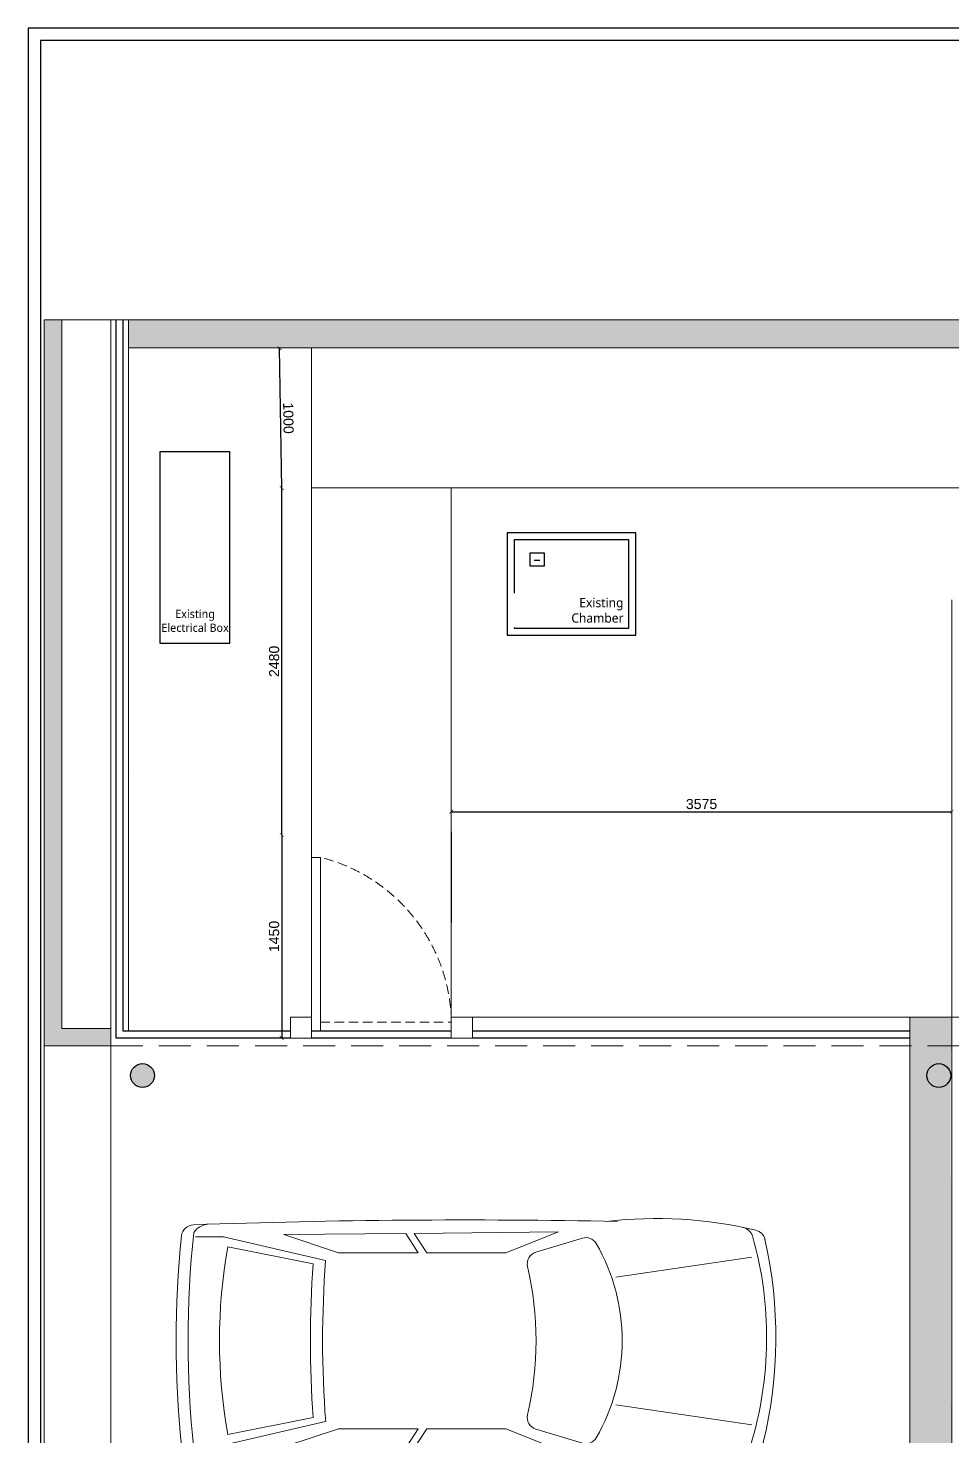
# Model space of a CAD drawing. Header units: millimetres. Extents: x 922141 to 965068, y 34629 to 256118.
# Drawn here: x 924375 to 930969, y 173463 to 183513 of the extents above; entities that cross this region are included whole.
import ezdxf

# ---------------------------------------------------------------- set-up
doc = ezdxf.new("R2010")
doc.units = ezdxf.units.MM
doc.header["$PDMODE"] = 35
doc.linetypes.add('DASHED', pattern=[19.05, 12.7, -6.35])
doc.linetypes.add('DASHED2', pattern=[0.375, 0.25, -0.125])
doc.layers.get('0').update_dxf_attribs({"plot": 0})
doc.layers.get('Defpoints').update_dxf_attribs({"color": 6})
for name, color, linetype, lineweight in [('MCA__ ARREDO', 133, 'Continuous', 5), ('MCA__ FINESTRE', 111, 'Continuous', 5), ('MCA__ LANDSCAPE', 136, 'Continuous', 5), ('MCA__ LAYOUT TESTO', 6, 'Continuous', 5), ('MCA__ MURI ESISTENTI SEZIONATI', 30, 'Continuous', 30), ('MCA__ SCALE', 154, 'Continuous', 18)]:
    doc.layers.add(name, color=color, linetype=linetype, lineweight=lineweight)
for name, color, linetype in [('MCA__ FACCIATA', 140, 'Continuous'), ('MCA__ PISCINA ELEV.', 91, 'Continuous'), ('TEXT200', 7, 'Continuous')]:
    doc.layers.add(name, color=color, linetype=linetype)
doc.styles.get("Standard").update_dxf_attribs({"font": 'arial.ttf'})
doc.dimstyles.new('ISO-25', dxfattribs={"dimtxt": 250, "dimasz": 20, "dimexe": 1.25, "dimexo": 0.625, "dimtad": 1, "dimdec": 1, "dimrnd": 5, "dimtxsty": 'Standard', "dimcen": 2.5, "dimadec": 0, "dimazin": 0, "dimtfac": 1, "dimtdec": 1, "dimtmove": 0, "dimatfit": 3, "dimfxl": 1, "dimarcsym": 0})

# ---------------------------------------------------------------- blocks, each defined once
blk = doc.blocks.new('yu')
at = {"layer": 'MCA__ LANDSCAPE'}
for p, q in [((625083, 431371), (624883, 431371)), ((625811, 431203), (625083, 431371)), ((625514, 431388), (626384, 431394)), ((625904, 431258), (625514, 431388)), ((626473, 431258), (626384, 431394)), ((626444, 431395), (627475, 431408)), ((626534, 431258), (626444, 431395)), ((627475, 431408), (627098, 431258)), ((627646, 431362), (627312, 431261)), ((625114, 431299), (625724, 431178)), ((626473, 431258), (625904, 431258)), ((627098, 431258), (626534, 431258)), ((628855, 431226), (627884, 431084)), ((628855, 430028), (627884, 430171)), ((625812, 430053), (625083, 429885)), ((625114, 429960), (625724, 430081)), ((625904, 430000), (625514, 429871)), ((626473, 430000), (625904, 430000)), ((626473, 430000), (626384, 429864)), ((626534, 430000), (626444, 429863)), ((627098, 430000), (626534, 430000)), ((627475, 429851), (627098, 430000)), ((627646, 429898), (627312, 429999)), ((625083, 429885), (624883, 429885)), ((625514, 429871), (626384, 429864)), ((626444, 429863), (627475, 429851))]:
    blk.add_line(p, q, dxfattribs=at)
for centre, radius, start, end in [((624872, 431368), 89.6, 92.1119, 173.4899), ((626819, 375925), 55567, 88.8902, 92.0123), ((624981, 431331), 131, 94.3987, 147.5288), ((628169, 428407), 3095, 76.6607, 96.5655), ((632195, 430630), 7450, 174.2342, 185.7658), ((632224, 430630), 7394, 174.0142, 185.9858), ((627670, 431280), 85.7, 31.1455, 106.7984), ((628773, 431351), 89.6, 17.8179, 78.3942), ((626299, 430653), 2661, 343.0347, 15.8141), ((628862, 431331), 89.6, 14.3452, 76.6607), ((625833, 430653), 3193, 346.3976, 12.667), ((628799, 430630), 3745, 169.6897, 190.3103), ((627337, 431179), 85.7, 106.7984, 193.6631), ((626537, 430630), 1392, 330.0774, 29.9226), ((633199, 430630), 7496, 175.7971, 184.2029), ((633248, 430630), 7458, 175.5919, 184.4407), ((624949, 430630), 2365, 347.0683, 12.9317), ((627337, 430081), 85.7, 166.3369, 253.2016), ((624872, 429892), 89.6, 186.5101, 267.8881), ((624981, 429930), 131, 212.4712, 265.6013), ((627670, 429980), 85.7, 253.2016, 328.8545), ((628759, 429906), 89.6, 281.3249, 340.8826), ((628851, 429926), 89.6, 283.1156, 344.5941), ((626819, 485335), 55567, 267.9877, 271.1098), ((628169, 432853), 3095, 263.4345, 283.1156)]:
    blk.add_arc(centre, radius, start, end, dxfattribs=at)
blk = doc.blocks.new('_ArchTick')
at = {"color": 0, "linetype": 'ByBlock', "const_width": 0.15}
blk.add_lwpolyline([(-0.5, -0.5), (0.5, 0.5)], dxfattribs=at)
blk = doc.blocks.new('*D72')
at = {"layer": 'Defpoints', "color": 0, "transparency": 16777216}
for p in [(930969, 177919), (927396, 177753), (930969, 177753)]:
    blk.add_point(p, dxfattribs=at)
at = {"layer": 'MCA__ FACCIATA', "color": 0, "lineweight": -2, "transparency": 16777216}
blk.add_line((927396, 177919), (930969, 177919), dxfattribs=at)
at = {"layer": 'MCA__ FACCIATA', "color": 0, "lineweight": -2, "transparency": 16777216, "xscale": 27, "yscale": 27, "zscale": 27}
for p, rotation in [((927396, 177919), 179.9986666182885), ((930969, 177919), 359.9986666182885)]:
    blk.add_blockref('_ArchTick', p, dxfattribs=dict(at, rotation=rotation))
at = {"layer": 'MCA__ FACCIATA', "color": 0, "lineweight": 0, "transparency": 16777216, "insert": (929182, 177973), "char_height": 72, "attachment_point": 5, "rotation": 359.9987}
blk.add_mtext('3575', dxfattribs=at)
blk = doc.blocks.new('*D127')
at = {"layer": 'Defpoints', "color": 0, "transparency": 16777216}
for p in [(926185, 180231), (926397, 180231), (926397, 177753)]:
    blk.add_point(p, dxfattribs=at)
at = {"layer": 'MCA__ FACCIATA', "color": 0, "lineweight": -2, "transparency": 16777216}
blk.add_line((926185, 177753), (926185, 180231), dxfattribs=at)
at = {"layer": 'MCA__ FACCIATA', "color": 0, "lineweight": -2, "transparency": 16777216, "xscale": 27, "yscale": 27, "zscale": 27}
for p, rotation in [((926185, 180231), 90), ((926185, 177753), 270)]:
    blk.add_blockref('_ArchTick', p, dxfattribs=dict(at, rotation=rotation))
at = {"layer": 'MCA__ FACCIATA', "color": 0, "lineweight": 0, "transparency": 16777216, "insert": (926131, 178992), "char_height": 72, "attachment_point": 5, "rotation": 90}
blk.add_mtext('2480', dxfattribs=at)
blk = doc.blocks.new('*D128')
at = {"layer": 'Defpoints', "color": 0, "transparency": 16777216}
for p in [(926169, 181228), (926380, 181231), (926397, 180231)]:
    blk.add_point(p, dxfattribs=at)
at = {"layer": 'MCA__ FACCIATA', "color": 0, "lineweight": -2, "transparency": 16777216}
blk.add_line((926185, 180228), (926169, 181228), dxfattribs=at)
at = {"layer": 'MCA__ FACCIATA', "color": 0, "lineweight": -2, "transparency": 16777216, "xscale": 27, "yscale": 27, "zscale": 27}
for p, rotation in [((926169, 181228), 90.94095515462898), ((926185, 180228), 270.940955154629)]:
    blk.add_blockref('_ArchTick', p, dxfattribs=dict(at, rotation=rotation))
at = {"layer": 'MCA__ FACCIATA', "color": 0, "lineweight": 0, "transparency": 16777216, "insert": (926232, 180729), "char_height": 72, "attachment_point": 5, "rotation": 270.941}
blk.add_mtext('1000', dxfattribs=at)
blk = doc.blocks.new('*D129')
at = {"layer": 'Defpoints', "color": 0, "transparency": 16777216}
for p in [(926397, 177753), (926185, 176303), (926397, 176303)]:
    blk.add_point(p, dxfattribs=at)
at = {"layer": 'MCA__ FACCIATA', "color": 0, "lineweight": -2, "transparency": 16777216}
blk.add_line((926185, 177753), (926185, 176303), dxfattribs=at)
at = {"layer": 'MCA__ FACCIATA', "color": 0, "lineweight": -2, "transparency": 16777216, "xscale": 27, "yscale": 27, "zscale": 27}
for p, rotation in [((926185, 177753), 90), ((926185, 176303), 270)]:
    blk.add_blockref('_ArchTick', p, dxfattribs=dict(at, rotation=rotation))
at = {"layer": 'MCA__ FACCIATA', "color": 0, "lineweight": 0, "transparency": 16777216, "insert": (926131, 177028), "char_height": 72, "attachment_point": 5, "rotation": 90}
blk.add_mtext('1450', dxfattribs=at)

msp = doc.modelspace()

# ---------------------------------------------------------------- hatches: boundary and pattern name
at = {"layer": 'MCA__ LANDSCAPE'}
h = msp.add_hatch(color=256, dxfattribs=at)
h.dxf.hatch_style = 1
h.paths.add_polyline_path([(924965.41, 176246.41), (924489.07, 176246.41), (924489.07, 181431.2), (924614.07, 181431.2), (924614.07, 176371.41), (924965.41, 176371.41)])
h = msp.add_hatch(color=256, dxfattribs=at)
h.dxf.hatch_style = 1
h.paths.add_polyline_path([(935724.83, 181231.2), (953752.43, 181231.2), (953752.43, 181431.2), (935724.83, 181431.2)])
h.paths.add_polyline_path([(925090.41, 181231.2), (935724.83, 181231.2), (935724.83, 181431.2), (925090.41, 181431.2)])
h = msp.add_hatch(color=256, dxfattribs=at)
h.dxf.hatch_style = 1
h.paths.add_polyline_path([(925276.09, 176035.16, 1), (925106.09, 176035.16, 1)])
h = msp.add_hatch(color=256, dxfattribs=at)
h.dxf.hatch_style = 1
h.paths.add_polyline_path([(930960.46, 176035.16, 1), (930790.46, 176035.16, 1)])
at = {"layer": 'MCA__ SCALE', "true_color": 0xc7c8ca}
h = msp.add_hatch(dxfattribs=at)
h.set_pattern_fill('AR-SAND', color=9, scale=2.8)
h.set_pattern_definition([(37.5, (351573.65, -135196.52), (-4.480088, 137.035706), [0, -108.1024, 0, -120.904, 0, -115.57]), (7.5, (351573.65, -135196.52), (125.86652, 200.71103), [0, -58.3184, 0, -97.4344, 0, -37.338]), (327.5, (351486.17, -135196.52), (221.477864, 0.402412), [0, -35.56, 0, -128.016, 0, -167.132]), (317.5, (351486.17, -135196.52), (213.795807, 62.42021), [0, -17.78, 0, -83.9216, 0, -96.012])])
h.paths.add_polyline_path([(930960.46, 176035.16, -1), (930790.46, 176035.16, -1), (930960.46, 176035.16), (930964.66, 176246.41), (930668.75, 176246.41), (930668.75, 170452.69), (930968.75, 170452.69)])
h.paths.add_polyline_path([(930968.75, 176452.69), (930668.75, 176452.69), (930668.75, 176246.41), (930968.75, 176246.41)])

# ---------------------------------------------------------------- linework, layer by layer
at = {"layer": 'MCA__ ARREDO', "lineweight": 9}
msp.add_lwpolyline([(926396.57, 177593), (926396.57, 176352.69), (926461.03, 176352.69), (926461.03, 177593)], close=True, dxfattribs=at)
at = {"layer": 'MCA__ ARREDO', "linetype": 'DASHED2', "lineweight": 9, "ltscale": 270}
msp.add_lwpolyline([(926461.03, 176417.15), (927395.68, 176417.15), (927395.68, 176352.69), (926461.03, 176352.69)], close=True, dxfattribs=at)
msp.add_arc((926163.28, 176396.94), 1232.57, 0.939561, 76.02113, dxfattribs=at)
at = {"layer": 'MCA__ FACCIATA'}
for p, q in [((926249.16, 176302.69), (925002.78, 176302.69)), ((926249.16, 176352.69), (925052.78, 176352.69)), ((927395.68, 176352.69), (926396.57, 176352.69)), ((927395.68, 176302.69), (926396.57, 176302.69)), ((930668.75, 176352.69), (927545.68, 176352.69)), ((930668.75, 176302.69), (927545.68, 176302.69))]:
    msp.add_line(p, q, dxfattribs=at)
at = {"layer": 'MCA__ FINESTRE', "linetype": 'DASHED', "ltscale": 18}
msp.add_lwpolyline([(931101.14, 169348.42), (924965.41, 169348.42), (924965.41, 176246.41), (931101.14, 176246.41)], close=True, dxfattribs=at)
at = {"layer": 'MCA__ MURI ESISTENTI SEZIONATI'}
msp.add_line((928026.82, 179713.32), (927986.93, 179713.32), dxfattribs=at)
for points in [[(928662.69, 179859.66), (927843.23, 179859.66), (927843.23, 179230.09), (928662.69, 179230.09)], [(928061.66, 179763.75), (927957.13, 179763.75), (927957.13, 179674.81), (928061.66, 179674.81)]]:
    msp.add_lwpolyline(points, close=True, dxfattribs=at)
for centre in [(925191.09, 176035.16), (930875.46, 176035.16)]:
    msp.add_circle(centre, 85, dxfattribs=at)
at = {"layer": 'MCA__ SCALE'}
for p, q in [((924489.07, 176246.41), (924489.07, 181431.2)), ((953752.43, 181431.2), (924489.07, 181431.2)), ((924614.07, 176371.41), (924614.07, 181431.2)), ((953752.43, 181231.2), (925090.41, 181231.2)), ((926396.57, 176452.69), (926396.57, 181231.2)), ((940808.38, 180231.2), (926396.57, 180231.2)), ((930968.75, 176452.69), (930968.75, 179431.2)), ((924965.41, 178158.71), (924965.41, 176246.41)), ((931968.75, 176452.69), (927435.01, 176452.69)), ((930668.75, 170452.69), (930668.75, 176452.69)), ((930968.75, 170452.69), (930968.75, 176452.69)), ((924965.41, 176371.41), (924614.07, 176371.41)), ((924489.07, 176246.41), (924489.07, 175852.69)), ((924965.41, 176246.41), (924489.07, 176246.41)), ((924965.41, 176246.41), (924965.41, 169348.42)), ((924489.07, 175852.69), (924489.07, 169348.42))]:
    msp.add_line(p, q, dxfattribs=at)
for points in [[(926246.57, 176302.69), (926246.57, 176452.69), (926396.57, 176452.69), (926396.57, 176302.69)], [(927395.68, 176302.69), (927395.68, 176452.69), (927545.68, 176452.69), (927545.68, 176302.69)]]:
    msp.add_lwpolyline(points, close=True, dxfattribs=at)
msp.add_arc((925099.41, 178230.96), 9, 180, 236.666626, dxfattribs=at)

# ---------------------------------------------------------------- block references
at = {"layer": 'MCA__ PISCINA ELEV.'}
msp.add_blockref('yu', (300686.47, -256487.76), dxfattribs=at)

# ---------------------------------------------------------------- dimensions: what is measured, and where the dimension line sits
at = {"layer": 'MCA__ FACCIATA', "color": 252, "lineweight": 0, "true_color": 0x939598}
for p1, p2, distance, picture, middle in [((926396.57, 180231.2), (926380.14, 181231.2), 211.21, '*D128', (926231.93, 180728.63)), ((927396.1011, 177752.7727), (930968.7537, 177752.6896), 165.9676, '*D72', (929182.4325, 177973.4845)), ((926396.57, 177752.69), (926396.57, 176302.69), -211.21, '*D129', (926130.6, 177027.69))]:
    dim = msp.add_aligned_dim(p1=p1, p2=p2, distance=distance, dimstyle='ISO-25', override={"dimtxt": 72, "dimasz": 27, "dimgap": 18, "dimblk1": 'ArchTick', "dimblk2": 'ArchTick', "dimsah": 1, "dimse1": 1, "dimse2": 1}, dxfattribs=at)
    dim.commit()
    dim.dimension.update_dxf_attribs({"geometry": picture, "text_midpoint": middle})

# ---------------------------------------------------------------- next in the draw order: texts
at = {"layer": 'MCA__ LAYOUT TESTO', "color": 14, "attachment_point": 1, "bg_fill": 2}
for s, width, insert, char_height in [('\\pxqr;{\\fSegoe UI Light|b0|i0|c0|p34;Existing \\PChamber}', 1444.2597, (927180.45, 179444.39, 0), 65.918), ('\\pxqc;{\\fSegoe UI Light|b0|i0|c0|p34;Existing \\PElectrical Box}', 1299.8338, (924916.28, 179360.74, 0), 59.3262)]:
    msp.add_mtext_dynamic_manual_height_columns(s, width=width, gutter_width=1, heights=[0], dxfattribs=dict(at, insert=insert, char_height=char_height))

# ---------------------------------------------------------------- next in the draw order: linework, layer by layer
at = {"layer": 'Defpoints'}
msp.add_lwpolyline([(963261.96, 156744.75), (963261.96, 183512.84), (924374.68, 183512.84), (924374.68, 156744.75)], close=True, dxfattribs=at)
at = {"layer": 'MCA__ FACCIATA'}
for p, q in [((925002.78, 176302.69), (925002.78, 181431.2)), ((925052.78, 176352.69), (925052.78, 181431.2))]:
    msp.add_line(p, q, dxfattribs=at)
at = {"layer": 'MCA__ MURI ESISTENTI SEZIONATI'}
for points in [[(925813.65, 180487.34), (925314.17, 180487.34), (925314.17, 179122.87), (925813.65, 179122.87)], [(928712.69, 179909.66), (927793.23, 179909.66), (927793.23, 179180.09), (928712.69, 179180.09)]]:
    msp.add_lwpolyline(points, close=True, dxfattribs=at)
at = {"layer": 'MCA__ SCALE'}
for p, q in [((924965.41, 178158.71), (924965.41, 181431.2)), ((925090.41, 176352.69), (925090.41, 181431.2)), ((927395.68, 176452.69), (927395.68, 180231.2))]:
    msp.add_line(p, q, dxfattribs=at)
for points in [[(931968.75, 180231.2), (941303.39, 180231.2), (941303.39, 181231.2), (926396.57, 181231.2), (926396.57, 176352.69), (927395.68, 176352.69), (927395.68, 176473.95), (927395.68, 176473.95), (927396.11, 177773.95)], [(927395.68, 177752.69), (927395.68, 177752.69), (927395.68, 180231.2), (930968.75, 180231.2)]]:
    msp.add_lwpolyline(points, dxfattribs=at)
at = {"layer": 'TEXT200'}
msp.add_lwpolyline([(963173.09, 156833.63), (963173.09, 183423.96), (924463.56, 183423.96), (924463.56, 156833.63)], close=True, dxfattribs=at)

# ---------------------------------------------------------------- next in the draw order: dimensions: what is measured, and where the dimension line sits
at = {"layer": 'MCA__ FACCIATA', "color": 252, "lineweight": 0, "true_color": 0x939598}
dim = msp.add_aligned_dim(p1=(926396.57, 177752.69), p2=(926396.57, 180231.2), distance=211.21, dimstyle='ISO-25', override={"dimtxt": 72, "dimasz": 27, "dimgap": 18, "dimblk1": 'ArchTick', "dimblk2": 'ArchTick', "dimsah": 1, "dimse1": 1, "dimse2": 1}, dxfattribs=at)
dim.commit()
dim.dimension.update_dxf_attribs({"geometry": '*D127', "text_midpoint": (926130.6, 178991.94)})

doc.saveas('drawing.dxf')
